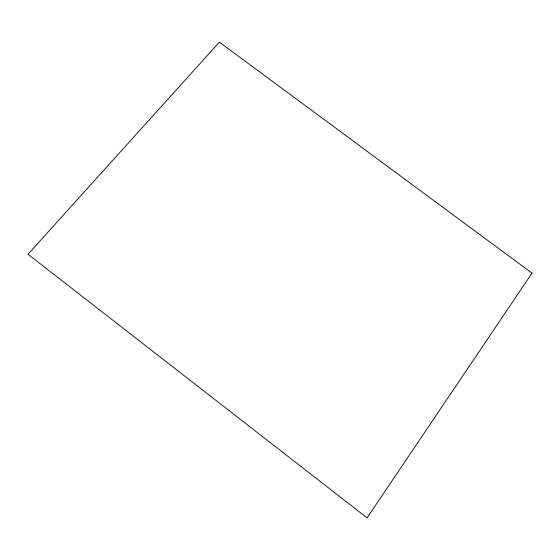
<?xml version="1.0" encoding="UTF-8"?>
<svg xmlns="http://www.w3.org/2000/svg" width="560" height="560" viewBox="0 0 560 560"><rect width="100%" height="100%" fill="white"/><g stroke="black" fill="none" stroke-linecap="round" stroke-linejoin="round"><path stroke-width="0.84" d="M532 273.133L367.08 517.86L28 254.275L219.387 42.14L532 273.133"/></g></svg>
